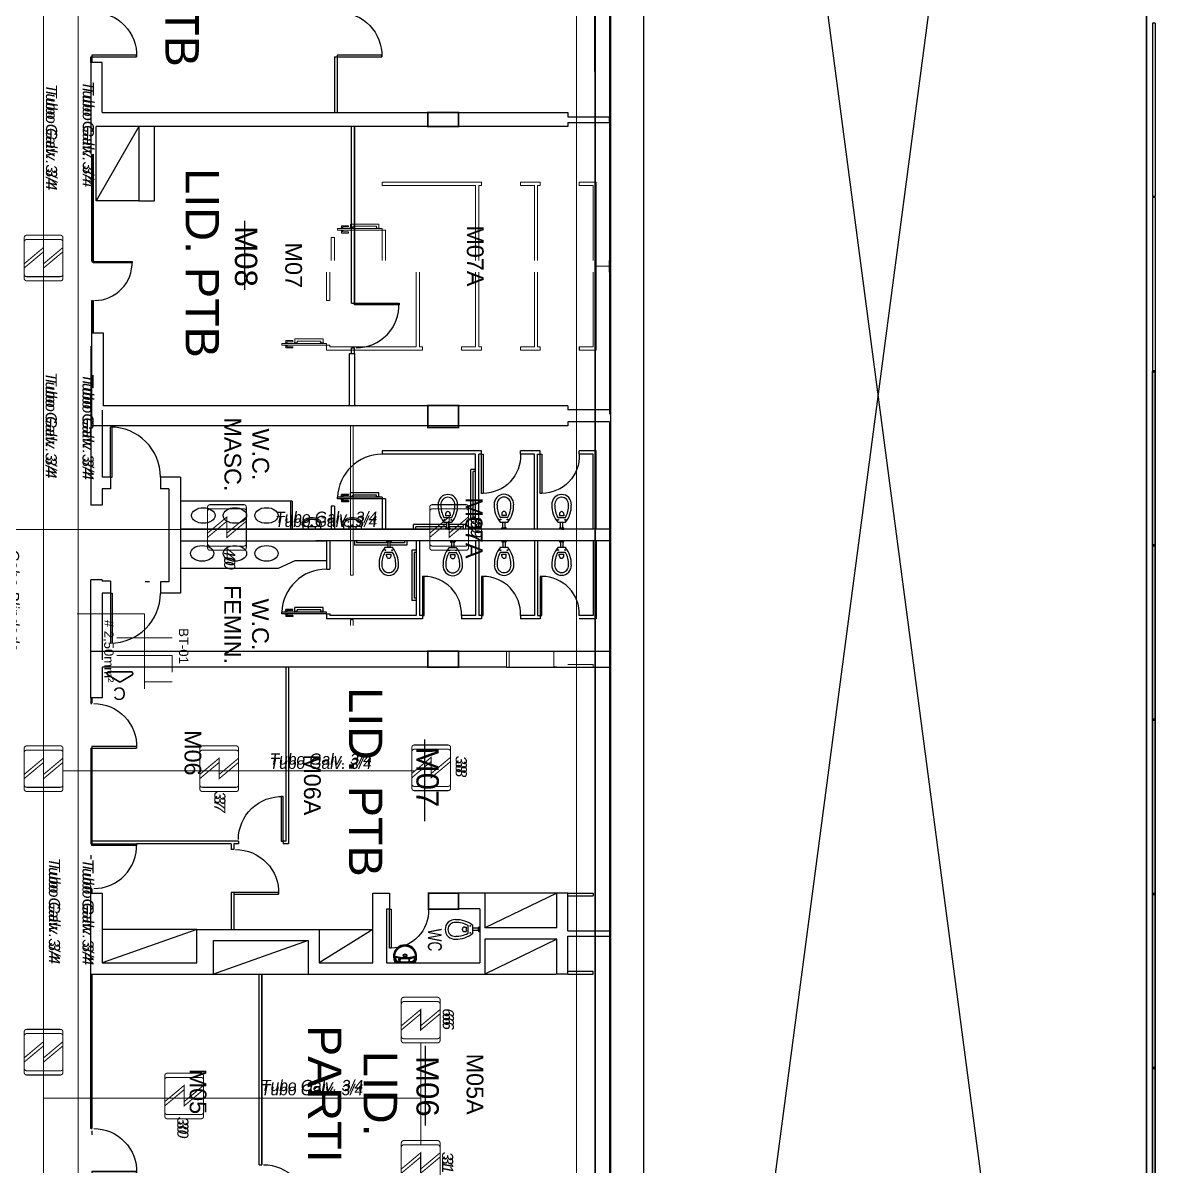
# Model space of a CAD drawing. Header units: metres. Extents: x -331 to 2982, y 362 to 2539.
# Drawn here: x 2847.11 to 2867.44, y 1343.76 to 1364.27 of the extents above; entities that cross this region are included whole.
import ezdxf
from ezdxf.enums import TextEntityAlignment as Align

# ---------------------------------------------------------------- set-up
doc = ezdxf.new("R2010")
doc.units = ezdxf.units.M
doc.layers.get('0').update_dxf_attribs({"color": 251})
for name, color, linetype in [('CX', 251, 'Continuous'), ('DET. FUMAÇA', 1, 'Continuous'), ('Div', 251, 'Continuous'), ('Mob', 251, 'Continuous'), ('Pis', 251, 'Continuous')]:
    doc.layers.add(name, color=color, linetype=linetype)
doc.styles.add('ARIAL', font='arial.ttf')
doc.styles.add('DESTAQUE', font='arial.ttf', dxfattribs={"height": 0.4})
doc.styles.get("Standard").update_dxf_attribs({"font": 'arial.ttf', "height": 0.3})

# ---------------------------------------------------------------- blocks, each defined once
blk = doc.blocks.new('Detector de fumaça')
at = {"layer": 'DET. FUMAÇA', "linetype": 'Continuous', "lineweight": 15, "const_width": 0.0187}
blk.add_lwpolyline([(774.599, 539.816), (775.249, 539.816, -0.414214), (775.296, 539.769), (775.296, 539.167, -0.414214), (775.249, 539.12), (774.599, 539.12, -0.414214), (774.553, 539.167), (774.553, 539.769, -0.414214)], format="xyb", close=True, dxfattribs=at)
blk.add_lwpolyline([(774.773, 539.816), (775.064, 539.468), (774.773, 539.468), (775.064, 539.12)], dxfattribs=at)
blk = doc.blocks.new('cb2')
at = {"layer": 'Div', "color": 2, "linetype": 'Continuous', "lineweight": 15}
blk.add_lwpolyline([(806.232, 1904.456), (806.232, 1903.382), (808.384, 1903.382)], dxfattribs=at)
at = {"layer": 'Div', "color": 2, "linetype": 'Continuous', "lineweight": 15, "insert": (806.585, 1904.017), "char_height": 0.2, "attachment_point": 1}
blk.add_mtext_dynamic_manual_height_columns('{\\fArial|b0|i1|c0|p34;Cabo Blindado \\P3 x # 1,50mm²}', width=13.3188, gutter_width=2.5, heights=[0], dxfattribs=at)
blk = doc.blocks.new('rett')
at = {"color": 2, "linetype": 'Continuous', "lineweight": 15}
blk.add_line((813.966, 2203), (814.262, 2203), dxfattribs=at)
at = {"layer": 'Div', "color": 2, "linetype": 'Continuous', "lineweight": 15}
for p, q in [((813.645, 2202.003), (813.645, 2203)), ((813.966, 2202.003), (813.966, 2203)), ((814.435, 2202.502), (814.435, 2203))]:
    blk.add_line(p, q, dxfattribs=at)
blk.add_lwpolyline([(813.214, 2201.295), (813.214, 2202.502), (814.56, 2202.502)], dxfattribs=at)
at = {"layer": 'Div', "color": 2, "linetype": 'Continuous', "lineweight": 15, "char_height": 0.1683, "attachment_point": 1}
for s, insert in [('\\pxqc;\\PBT-01{\\fArial|b0|i1|c0|p34;  }', (808.19, 2203.569)), ('\\pxqc;\\P\\pi-0.92701,l1.92701,t1.92701;#^I2,50mm²', (808.198, 2202.227))]:
    blk.add_mtext_dynamic_manual_height_columns(s, width=11.20762, gutter_width=2.104, heights=[0], dxfattribs=dict(at, insert=insert))
blk = doc.blocks.new('MICTORIO')
at = {"layer": 'Mob'}
for p, q in [((251.968, 50.61), (251.968, 50.569)), ((251.968, 50.569), (252.282, 50.569)), ((252.063, 50.61), (252.187, 50.61)), ((252.063, 50.61), (252.063, 50.569)), ((252.187, 50.61), (252.187, 50.569)), ((252.282, 50.61), (252.282, 50.569))]:
    blk.add_line(p, q, dxfattribs=at)
blk.add_circle((252.125, 50.628), 0.0135, dxfattribs=at)
for centre, start, end in [((252.06, 50.743), 238.9514, 271.4823), ((252.19, 50.743), 268.5177, 301.0486)]:
    blk.add_arc(centre, 0.133, start, end, dxfattribs=at)
blk.add_ellipse((252.125, 50.659), major_axis=(-0.176, 0), ratio=0.617486, start_param=2.673339, end_param=6.751439, dxfattribs=at)
blk.add_rational_spline([(252.259, 50.629), (252.299, 50.679), (252.222, 50.717), (252.125, 50.766), (252.028, 50.717), (251.951, 50.679), (251.991, 50.629)], [1, 0.849339352205, 1, 0.762772005307, 1, 0.849339352207, 1], degree=2, knots=[2.673339, 2.673339, 2.673339, 3.868953, 3.868953, 5.555825, 5.555825, 6.751439, 6.751439, 6.751439], dxfattribs=at)
blk = doc.blocks.new('VASO')
at = {"layer": 'Mob'}
for p, q in [((302.411, 172.354), (302.411, 172.494)), ((302.499, 172.354), (302.499, 172.494)), ((302.351, 172.465), (302.38, 172.465)), ((302.351, 172.383), (302.38, 172.383)), ((302.38, 172.465), (302.38, 172.383)), ((302.599, 172.444), (302.499, 172.444)), ((302.599, 172.404), (302.499, 172.404)), ((302.599, 172.444), (302.599, 172.455)), ((302.599, 172.404), (302.599, 172.444)), ((302.599, 172.404), (302.599, 172.393)), ((302.619, 172.464), (302.609, 172.464)), ((302.619, 172.383), (302.609, 172.383)), ((302.619, 172.424), (302.619, 172.464)), ((302.619, 172.424), (302.619, 172.383))]:
    blk.add_line(p, q, dxfattribs=at)
for centre in [(302.453, 172.486), (302.453, 172.362)]:
    blk.add_circle(centre, 0.00707, dxfattribs=at)
for centre, radius, start, end in [((302.178, 172.42), 0.179, 86.6811, 178.7962), ((302.178, 172.42), 0.129, 86.6811, 178.7962), ((302.205, 172.134), 0.464, 50.6979, 92.0637), ((302.205, 172.134), 0.414, 60.1325, 92.0637), ((302.178, 172.427), 0.179, 181.2038, 273.3189), ((302.178, 172.427), 0.129, 181.2038, 273.3189), ((302.205, 172.713), 0.464, 267.9363, 309.3021), ((302.205, 172.713), 0.414, 267.9363, 299.8675), ((302.349, 172.422), 0.043, 86.6811, 178.7962), ((302.349, 172.426), 0.043, 181.2038, 273.3189), ((302.609, 172.455), 0.00935, 90, 180), ((302.609, 172.393), 0.00935, 180, 270)]:
    blk.add_arc(centre, radius, start, end, dxfattribs=at)
blk = doc.blocks.new('porta .8')
at = {"layer": 'CX', "ltscale": 8}
blk.add_lwpolyline([(0.03, 0), (0, 0), (0, 0.8), (0.03, 0.8)], close=True, dxfattribs=at)
at = {"layer": 'CX', "color": 1, "ltscale": 8}
blk.add_arc((0.029, 0.03), 0.771, 0, 92.1894, dxfattribs=at)
blk = doc.blocks.new('porta .7')
at = {"layer": 'CX', "ltscale": 8}
blk.add_lwpolyline([(0, 0), (0.03, 0), (0.03, 0.7), (0, 0.7)], close=True, dxfattribs=at)
at = {"layer": 'CX', "color": 1, "ltscale": 8}
blk.add_arc((0.03, 0.029), 0.671, 357.4911, 90, dxfattribs=at)
blk = doc.blocks.new('porta .08')
at = {"ltscale": 0.8}
blk.add_blockref('porta .8', (-0.8, 0), dxfattribs=at)

msp = doc.modelspace()

# ---------------------------------------------------------------- linework, layer by layer
at = {"lineweight": 0}
msp.add_line((2867.273, 1325.995), (2867.273, 1389.24), dxfattribs=at)
at = {"color": 1, "linetype": 'Continuous', "lineweight": 15}
for p, q in [((2857.396, 1360.01), (2857.396, 1359.8)), ((2857.396, 1359.905), (2857.634, 1359.905))]:
    msp.add_line(p, q, dxfattribs=at)
at = {"lineweight": 0}
msp.add_lwpolyline([(2865.414, 1393.58), (2865.734, 1393.58), (2865.734, 1394.02), (2857.371, 1394.02), (2857.377, 1321.215), (2865.733, 1321.216), (2865.733, 1321.655), (2865.413, 1321.655)], dxfattribs=at)
at = {"layer": 'DET. FUMAÇA', "color": 3, "linetype": 'Continuous', "lineweight": 15}
msp.add_lwpolyline([(2848.099, 1317.82), (2848.099, 1415.312)], dxfattribs=at)
at = {"layer": 'Div', "color": 150, "linetype": 'Continuous', "lineweight": 0}
for p, q in [((2847.477, 1320.108), (2847.477, 1419.684)), ((2854.408, 1355.179), (2847.477, 1355.179)), ((2847.825, 1350.852), (2854.128, 1350.852)), ((2854.245, 1344.144), (2854.245, 1345.97)), ((2854.245, 1344.981), (2847.477, 1344.981))]:
    msp.add_line(p, q, dxfattribs=at)
at = {"layer": 'Div', "lineweight": 0, "ltscale": 0.8}
for p, q in [((2852.696, 1363.66), (2852.696, 1362.66)), ((2852.696, 1363.66), (2852.746, 1363.66)), ((2852.746, 1363.66), (2852.746, 1362.66)), ((2855.786, 1353), (2855.836, 1353)), ((2856.636, 1353), (2856.686, 1353)), ((2855.786, 1352.71), (2855.836, 1352.71)), ((2856.686, 1352.71), (2856.636, 1352.71))]:
    msp.add_line(p, q, dxfattribs=at)
at = {"layer": 'Div', "lineweight": 0}
for p, q in [((2854.336, 1361.41), (2853.556, 1361.41)), ((2853.556, 1361.41), (2853.556, 1361.35)), ((2855.226, 1361.35), (2853.556, 1361.35)), ((2855.336, 1361.41), (2854.266, 1361.41)), ((2855.226, 1360.01), (2855.226, 1361.35)), ((2855.286, 1360.01), (2855.286, 1361.35)), ((2855.336, 1361.35), (2855.286, 1361.35)), ((2855.336, 1361.35), (2855.336, 1361.41)), ((2856.391, 1361.41), (2856.036, 1361.41)), ((2856.036, 1361.35), (2856.036, 1361.41)), ((2856.286, 1361.35), (2856.036, 1361.35)), ((2856.292, 1361.41), (2856.096, 1361.41)), ((2856.286, 1360.01), (2856.286, 1361.35)), ((2856.341, 1361.35), (2856.391, 1361.35)), ((2856.341, 1360.01), (2856.341, 1361.35)), ((2856.391, 1361.35), (2856.391, 1361.41)), ((2857.396, 1361.41), (2857.091, 1361.41)), ((2857.091, 1361.35), (2857.091, 1361.41)), ((2857.341, 1361.35), (2857.091, 1361.35)), ((2857.341, 1360.01), (2857.341, 1361.35)), ((2857.396, 1360.01), (2857.396, 1361.41)), ((2853.493, 1360.66), (2852.986, 1360.66)), ((2852.986, 1360.592), (2852.986, 1360.66)), ((2853.493, 1360.59), (2853.493, 1360.66)), ((2853.556, 1360.58), (2852.753, 1360.58)), ((2852.753, 1360.55), (2852.753, 1360.58)), ((2853.616, 1360.55), (2852.753, 1360.55)), ((2852.822, 1360.585), (2852.807, 1360.585)), ((2852.807, 1360.58), (2852.807, 1360.585)), ((2852.807, 1360.545), (2852.807, 1360.55)), ((2852.822, 1360.545), (2852.807, 1360.545)), ((2852.822, 1360.58), (2852.822, 1360.63)), ((2852.952, 1360.63), (2852.822, 1360.63)), ((2852.822, 1360.545), (2852.822, 1360.55)), ((2852.822, 1360.549), (2852.822, 1360.5)), ((2852.952, 1360.5), (2852.822, 1360.5)), ((2852.952, 1360.61), (2852.842, 1360.61)), ((2852.842, 1360.581), (2852.842, 1360.61)), ((2852.857, 1360.585), (2852.842, 1360.585)), ((2852.842, 1360.585), (2852.842, 1360.58)), ((2852.842, 1360.55), (2852.842, 1360.52)), ((2852.857, 1360.545), (2852.842, 1360.545)), ((2852.952, 1360.52), (2852.842, 1360.52)), ((2852.857, 1360.58), (2852.857, 1360.585)), ((2852.857, 1360.545), (2852.857, 1360.55)), ((2852.952, 1360.61), (2852.952, 1360.63)), ((2852.952, 1360.52), (2852.952, 1360.5)), ((2852.976, 1360.58), (2852.976, 1360.592)), ((2853.036, 1360.592), (2852.976, 1360.592)), ((2853.453, 1360.62), (2853.026, 1360.62)), ((2853.026, 1360.592), (2853.026, 1360.62)), ((2853.036, 1360.58), (2853.036, 1360.592)), ((2853.503, 1360.59), (2853.443, 1360.59)), ((2853.443, 1360.58), (2853.443, 1360.59)), ((2853.453, 1360.59), (2853.453, 1360.62)), ((2853.503, 1360.58), (2853.503, 1360.59)), ((2853.556, 1360.58), (2853.556, 1360.01)), ((2853.616, 1360.55), (2853.616, 1360.01)), ((2852.696, 1360.42), (2852.636, 1360.42)), ((2852.636, 1360.42), (2852.636, 1360.01)), ((2852.696, 1360.42), (2852.696, 1360.01)), ((2852.556, 1359.8), (2852.556, 1359.289)), ((2852.616, 1359.8), (2852.616, 1359.289)), ((2854.166, 1359.8), (2854.166, 1358.46)), ((2854.226, 1359.8), (2854.226, 1358.46)), ((2855.226, 1359.8), (2855.226, 1358.46)), ((2855.286, 1359.8), (2855.286, 1358.46)), ((2856.286, 1359.8), (2856.286, 1358.46)), ((2856.341, 1359.8), (2856.341, 1358.46)), ((2857.341, 1359.8), (2857.341, 1358.46)), ((2857.396, 1359.8), (2857.396, 1358.4)), ((2852.556, 1359.289), (2852.616, 1359.289)), ((2852.493, 1358.599), (2851.986, 1358.599)), ((2851.986, 1358.531), (2851.986, 1358.599)), ((2852.493, 1358.529), (2852.493, 1358.599)), ((2852.556, 1358.519), (2851.753, 1358.519)), ((2851.753, 1358.489), (2851.753, 1358.519)), ((2852.556, 1358.489), (2851.753, 1358.489)), ((2851.822, 1358.524), (2851.807, 1358.524)), ((2851.807, 1358.519), (2851.807, 1358.524)), ((2851.807, 1358.484), (2851.807, 1358.489)), ((2851.822, 1358.484), (2851.807, 1358.484)), ((2851.822, 1358.519), (2851.822, 1358.569)), ((2851.952, 1358.569), (2851.822, 1358.569)), ((2851.822, 1358.484), (2851.822, 1358.489)), ((2851.822, 1358.488), (2851.822, 1358.439)), ((2851.952, 1358.439), (2851.822, 1358.439)), ((2851.952, 1358.549), (2851.842, 1358.549)), ((2851.842, 1358.52), (2851.842, 1358.549)), ((2851.857, 1358.524), (2851.842, 1358.524)), ((2851.842, 1358.524), (2851.842, 1358.519)), ((2851.842, 1358.489), (2851.842, 1358.459)), ((2851.857, 1358.484), (2851.842, 1358.484)), ((2851.952, 1358.459), (2851.842, 1358.459)), ((2851.857, 1358.519), (2851.857, 1358.524)), ((2851.857, 1358.484), (2851.857, 1358.489)), ((2851.952, 1358.549), (2851.952, 1358.569)), ((2851.952, 1358.459), (2851.952, 1358.439)), ((2851.976, 1358.519), (2851.976, 1358.531)), ((2852.036, 1358.531), (2851.976, 1358.531)), ((2852.453, 1358.559), (2852.026, 1358.559)), ((2852.026, 1358.531), (2852.026, 1358.559)), ((2852.036, 1358.519), (2852.036, 1358.531)), ((2852.503, 1358.529), (2852.443, 1358.529)), ((2852.443, 1358.519), (2852.443, 1358.529)), ((2852.453, 1358.529), (2852.453, 1358.559)), ((2852.503, 1358.519), (2852.503, 1358.529)), ((2852.556, 1358.489), (2852.556, 1358.519)), ((2852.556, 1358.489), (2852.556, 1358.4)), ((2852.556, 1358.489), (2852.616, 1358.489)), ((2854.276, 1358.4), (2852.556, 1358.4)), ((2852.616, 1358.489), (2852.616, 1358.46)), ((2854.166, 1358.46), (2852.616, 1358.46)), ((2854.276, 1358.46), (2854.226, 1358.46)), ((2854.276, 1358.46), (2854.276, 1358.4)), ((2854.976, 1358.46), (2854.976, 1358.4)), ((2855.226, 1358.46), (2854.976, 1358.46)), ((2855.336, 1358.4), (2854.976, 1358.4)), ((2855.336, 1358.4), (2854.976, 1358.4)), ((2855.336, 1358.46), (2855.286, 1358.46)), ((2855.336, 1358.46), (2855.336, 1358.4)), ((2856.286, 1358.46), (2856.036, 1358.46)), ((2856.036, 1358.46), (2856.036, 1358.4)), ((2856.391, 1358.4), (2856.036, 1358.4)), ((2856.292, 1358.4), (2856.096, 1358.4)), ((2856.341, 1358.46), (2856.391, 1358.46)), ((2856.391, 1358.46), (2856.391, 1358.4)), ((2857.091, 1358.46), (2857.091, 1358.4)), ((2857.341, 1358.46), (2857.091, 1358.46)), ((2857.396, 1358.4), (2857.091, 1358.4)), ((2852.986, 1354.36), (2852.986, 1357.04)), ((2852.986, 1354.36), (2853.036, 1354.36)), ((2852.986, 1353.46), (2852.986, 1353.56)), ((2852.986, 1353.56), (2853.006, 1353.56)), ((2852.986, 1353.46), (2852.986, 1353.56)), ((2852.986, 1353.56), (2853.036, 1353.56)), ((2853.036, 1353.46), (2853.036, 1353.56)), ((2855.786, 1353), (2855.786, 1352.71)), ((2855.836, 1353), (2855.836, 1352.71)), ((2856.636, 1352.71), (2856.636, 1353)), ((2851.824, 1352.71), (2851.824, 1349.59)), ((2851.874, 1352.71), (2851.874, 1349.54)), ((2856.886, 1352.76), (2857.341, 1352.76)), ((2856.886, 1352.71), (2857.341, 1352.71)), ((2857.341, 1352.76), (2857.341, 1352.71)), ((2850.974, 1349.59), (2848.346, 1349.59)), ((2850.974, 1349.59), (2850.974, 1349.54)), ((2851.824, 1349.59), (2851.774, 1349.59)), ((2851.774, 1349.59), (2851.774, 1349.54)), ((2850.844, 1349.54), (2849.146, 1349.54)), ((2850.844, 1349.54), (2850.844, 1349.44)), ((2850.894, 1349.44), (2850.844, 1349.44)), ((2850.974, 1349.54), (2850.894, 1349.54)), ((2850.894, 1349.54), (2850.894, 1349.44)), ((2851.874, 1349.54), (2851.774, 1349.54)), ((2850.844, 1348.67), (2850.844, 1348.005)), ((2850.894, 1348.67), (2850.844, 1348.67)), ((2850.894, 1348.67), (2850.894, 1348.005)), ((2856.886, 1348.66), (2857.341, 1348.66)), ((2856.886, 1348.61), (2857.341, 1348.61)), ((2857.341, 1348.66), (2857.341, 1348.61)), ((2851.346, 1343.785), (2851.346, 1347.205)), ((2856.886, 1347.255), (2857.341, 1347.255)), ((2856.886, 1347.205), (2857.341, 1347.205)), ((2857.341, 1347.205), (2857.341, 1347.255)), ((2851.346, 1343.785), (2851.396, 1343.785))]:
    msp.add_line(p, q, dxfattribs=at)
at = {"layer": 'Div', "color": 230, "linetype": 'Continuous', "lineweight": 0}
msp.add_lwpolyline([(2857.044, 1391.565), (2857.044, 1315.763, -0.414214), (2856.044, 1314.763), (2838.915, 1314.763, -0.414214), (2838.115, 1315.563), (2838.115, 1388.954, 0.414214)], format="xyb", dxfattribs=at)
at = {"layer": 'Div', "lineweight": 0}
for points in [[(2853.036, 1357.04), (2853.036, 1354.36)], [(2851.396, 1347.205), (2851.396, 1343.785)]]:
    msp.add_lwpolyline(points, dxfattribs=at)
at = {"layer": 'Pis'}
for p, q in [((2857.654, 1394.291), (2857.654, 1322.115)), ((2866.621, 1326.015), (2857.654, 1394.02)), ((2858.251, 1322.115), (2858.251, 1394.041)), ((2867.273, 1393.98), (2867.273, 1321.215)), ((2866.62, 1389.18), (2857.654, 1321.215)), ((2867.273, 1325.995), (2867.273, 1389.24)), ((2857.634, 1368.11), (2857.634, 1362.585)), ((2867.429, 1364.262), (2867.379, 1364.262)), ((2867.379, 1364.262), (2867.379, 1361.153)), ((2867.429, 1364.262), (2867.429, 1361.153)), ((2848.326, 1363.56), (2848.326, 1363.66)), ((2848.326, 1363.66), (2848.346, 1363.66)), ((2848.526, 1363.56), (2848.326, 1363.56)), ((2848.326, 1363.56), (2848.326, 1361.917)), ((2848.346, 1363.66), (2848.346, 1363.56)), ((2848.526, 1362.66), (2848.526, 1363.56)), ((2852.696, 1363.66), (2852.696, 1362.66)), ((2852.696, 1363.66), (2852.746, 1363.66)), ((2852.746, 1363.66), (2852.746, 1362.66)), ((2848.526, 1362.66), (2854.376, 1362.66)), ((2848.526, 1362.66), (2854.376, 1362.66)), ((2854.926, 1362.66), (2856.876, 1362.66)), ((2854.926, 1362.66), (2856.886, 1362.66)), ((2856.886, 1362.66), (2856.886, 1362.585)), ((2856.886, 1362.66), (2856.886, 1362.585)), ((2856.886, 1362.585), (2857.634, 1362.585)), ((2856.886, 1362.485), (2856.886, 1362.41)), ((2856.886, 1362.485), (2856.886, 1362.41)), ((2856.886, 1362.485), (2857.634, 1362.485)), ((2857.634, 1362.585), (2857.634, 1357.25)), ((2857.634, 1362.485), (2857.634, 1362.585)), ((2854.536, 1362.41), (2848.421, 1362.41)), ((2848.421, 1361.08), (2848.421, 1362.41)), ((2849.186, 1362.41), (2848.421, 1361.08)), ((2854.376, 1362.41), (2848.526, 1362.41)), ((2849.186, 1362.41), (2849.186, 1361.08)), ((2849.466, 1361.08), (2849.466, 1362.41)), ((2853.006, 1359.24), (2853.006, 1362.41)), ((2856.886, 1362.41), (2854.841, 1362.41)), ((2856.876, 1362.41), (2854.926, 1362.41)), ((2848.421, 1361.08), (2848.421, 1361.08)), ((2849.186, 1361.08), (2848.421, 1361.08)), ((2849.186, 1361.08), (2849.466, 1361.08)), ((2867.429, 1361.153), (2867.379, 1361.153)), ((2867.429, 1361.137), (2867.379, 1361.137)), ((2867.379, 1361.137), (2867.379, 1358.028)), ((2867.429, 1361.137), (2867.429, 1358.028)), ((2851.089, 1359.478), (2851.089, 1360.718)), ((2848.346, 1359.99), (2848.366, 1359.99)), ((2857.634, 1359.8), (2857.634, 1360.01)), ((2848.346, 1359.29), (2848.366, 1359.29)), ((2853.006, 1359.24), (2853.056, 1359.24)), ((2848.346, 1358.71), (2848.546, 1358.71)), ((2848.346, 1357.04), (2848.346, 1358.71)), ((2848.546, 1358.71), (2848.546, 1357.4)), ((2848.326, 1358.47), (2848.326, 1355.62)), ((2853.006, 1358.34), (2853.006, 1358.44)), ((2853.006, 1358.44), (2853.026, 1358.44)), ((2853.006, 1358.34), (2853.006, 1358.44)), ((2853.006, 1358.44), (2853.056, 1358.44)), ((2853.056, 1358.34), (2853.056, 1358.44)), ((2857.091, 1358.46), (2857.091, 1358.4)), ((2852.966, 1357.4), (2852.966, 1358.34)), ((2852.966, 1358.34), (2853.066, 1358.34)), ((2853.066, 1357.4), (2853.066, 1358.34)), ((2867.429, 1358.028), (2867.379, 1358.028)), ((2856.886, 1357.4), (2848.546, 1357.4)), ((2856.886, 1357.4), (2856.886, 1357.33)), ((2848.526, 1357.32), (2848.526, 1356.12)), ((2857.634, 1357.33), (2856.886, 1357.33)), ((2848.401, 1357.04), (2848.326, 1357.04)), ((2849.446, 1357.04), (2848.401, 1357.04)), ((2849.446, 1357.04), (2848.401, 1357.04)), ((2848.676, 1356.12), (2848.676, 1357.02)), ((2848.706, 1356.12), (2848.706, 1357.02)), ((2856.886, 1357.04), (2849.446, 1357.04)), ((2856.886, 1357.11), (2856.886, 1357.04)), ((2857.634, 1357.11), (2856.886, 1357.11)), ((2857.634, 1357.11), (2857.634, 1352.96)), ((2854.336, 1356.59), (2853.556, 1356.59)), ((2853.556, 1356.59), (2853.556, 1356.53)), ((2855.336, 1356.59), (2854.266, 1356.59)), ((2855.336, 1356.53), (2855.336, 1356.59)), ((2856.391, 1356.59), (2856.036, 1356.59)), ((2856.036, 1356.53), (2856.036, 1356.59)), ((2856.292, 1356.59), (2856.096, 1356.59)), ((2856.391, 1356.53), (2856.391, 1356.59)), ((2857.396, 1356.59), (2857.091, 1356.59)), ((2857.091, 1356.53), (2857.091, 1356.59)), ((2857.396, 1355.19), (2857.396, 1356.59)), ((2855.226, 1356.53), (2853.556, 1356.53)), ((2855.226, 1355.19), (2855.226, 1356.53)), ((2855.286, 1355.19), (2855.286, 1356.53)), ((2855.336, 1356.53), (2855.286, 1356.53)), ((2856.286, 1356.53), (2856.036, 1356.53)), ((2856.286, 1355.19), (2856.286, 1356.53)), ((2856.341, 1356.53), (2856.391, 1356.53)), ((2856.341, 1355.19), (2856.341, 1356.53)), ((2857.341, 1356.53), (2857.091, 1356.53)), ((2857.341, 1355.19), (2857.341, 1356.53)), ((2855.146, 1355.36), (2855.146, 1356.26)), ((2855.226, 1356.26), (2855.146, 1356.26)), ((2855.186, 1355.4), (2855.186, 1356.22)), ((2855.226, 1356.22), (2855.186, 1356.22)), ((2848.676, 1356.12), (2848.526, 1356.12)), ((2848.676, 1356.12), (2848.676, 1355.91)), ((2848.676, 1356.12), (2848.706, 1356.12)), ((2849.576, 1356.12), (2849.576, 1355.91)), ((2849.936, 1356.12), (2849.576, 1356.12)), ((2849.936, 1356.12), (2849.936, 1354.92)), ((2848.676, 1355.91), (2848.526, 1355.91)), ((2848.526, 1355.91), (2848.526, 1355.62)), ((2849.726, 1355.91), (2849.576, 1355.91)), ((2849.726, 1355.91), (2849.726, 1354.92)), ((2853.556, 1355.76), (2852.753, 1355.76)), ((2852.753, 1355.73), (2852.753, 1355.76)), ((2853.616, 1355.73), (2852.753, 1355.73)), ((2852.822, 1355.765), (2852.807, 1355.765)), ((2852.807, 1355.76), (2852.807, 1355.765)), ((2852.807, 1355.725), (2852.807, 1355.73)), ((2852.822, 1355.725), (2852.807, 1355.725)), ((2852.822, 1355.76), (2852.822, 1355.81)), ((2852.952, 1355.81), (2852.822, 1355.81)), ((2852.822, 1355.725), (2852.822, 1355.73)), ((2852.822, 1355.729), (2852.822, 1355.68)), ((2852.952, 1355.79), (2852.842, 1355.79)), ((2852.842, 1355.761), (2852.842, 1355.79)), ((2852.857, 1355.765), (2852.842, 1355.765)), ((2852.842, 1355.765), (2852.842, 1355.76)), ((2852.842, 1355.73), (2852.842, 1355.7)), ((2852.857, 1355.725), (2852.842, 1355.725)), ((2852.857, 1355.76), (2852.857, 1355.765)), ((2852.857, 1355.725), (2852.857, 1355.73)), ((2852.952, 1355.79), (2852.952, 1355.81)), ((2852.976, 1355.76), (2852.976, 1355.772)), ((2853.036, 1355.772), (2852.976, 1355.772)), ((2853.493, 1355.84), (2852.986, 1355.84)), ((2852.986, 1355.772), (2852.986, 1355.84)), ((2853.453, 1355.8), (2853.026, 1355.8)), ((2853.026, 1355.772), (2853.026, 1355.8)), ((2853.036, 1355.76), (2853.036, 1355.772)), ((2853.503, 1355.77), (2853.443, 1355.77)), ((2853.443, 1355.76), (2853.443, 1355.77)), ((2853.453, 1355.77), (2853.453, 1355.8)), ((2853.493, 1355.77), (2853.493, 1355.84)), ((2853.503, 1355.76), (2853.503, 1355.77)), ((2853.556, 1355.76), (2853.556, 1355.19)), ((2853.616, 1355.73), (2853.616, 1355.19)), ((2848.526, 1355.62), (2848.326, 1355.62)), ((2851.936, 1355.69), (2849.936, 1355.69)), ((2851.906, 1355.69), (2851.906, 1355.19)), ((2851.936, 1355.69), (2851.936, 1355.19)), ((2852.696, 1355.6), (2852.636, 1355.6)), ((2852.636, 1355.6), (2852.636, 1355.19)), ((2852.696, 1355.6), (2852.696, 1355.19)), ((2852.952, 1355.68), (2852.822, 1355.68)), ((2852.952, 1355.7), (2852.842, 1355.7)), ((2852.952, 1355.7), (2852.952, 1355.68)), ((2854.663, 1355.398), (2854.803, 1355.398)), ((2854.663, 1355.31), (2854.803, 1355.31)), ((2854.692, 1355.458), (2854.692, 1355.429)), ((2854.774, 1355.429), (2854.692, 1355.429)), ((2854.713, 1355.21), (2854.713, 1355.31)), ((2854.753, 1355.21), (2854.753, 1355.31)), ((2854.774, 1355.458), (2854.774, 1355.429)), ((2855.226, 1355.36), (2855.146, 1355.36)), ((2855.226, 1355.4), (2855.186, 1355.4)), ((2849.726, 1355.242), (2849.726, 1354.242)), ((2849.936, 1355.242), (2849.936, 1354.042)), ((2857.634, 1355.19), (2849.936, 1355.19)), ((2854.116, 1355.19), (2854.116, 1355.27)), ((2854.713, 1355.27), (2854.116, 1355.27)), ((2854.156, 1355.19), (2854.156, 1355.23)), ((2854.713, 1355.23), (2854.156, 1355.23)), ((2854.693, 1355.19), (2854.693, 1355.201)), ((2854.733, 1355.19), (2854.693, 1355.19)), ((2854.713, 1355.21), (2854.702, 1355.21)), ((2854.713, 1355.21), (2854.753, 1355.21)), ((2854.733, 1355.19), (2854.773, 1355.19)), ((2855.056, 1355.27), (2854.753, 1355.27)), ((2855.016, 1355.23), (2854.753, 1355.23)), ((2854.753, 1355.21), (2854.764, 1355.21)), ((2854.773, 1355.19), (2854.773, 1355.201)), ((2855.016, 1355.19), (2855.016, 1355.23)), ((2855.056, 1355.19), (2855.056, 1355.27)), ((2856.774, 1355.19), (2856.734, 1355.19)), ((2856.734, 1355.19), (2856.734, 1355.19)), ((2856.815, 1355.19), (2856.774, 1355.19)), ((2856.815, 1355.19), (2856.815, 1355.19)), ((2857.634, 1355.19), (2857.634, 1354.98)), ((2849.936, 1354.98), (2852.556, 1354.98)), ((2852.556, 1354.98), (2852.366, 1354.98)), ((2852.556, 1354.98), (2852.556, 1354.469)), ((2857.634, 1354.98), (2852.556, 1354.98)), ((2852.616, 1354.98), (2852.616, 1354.469)), ((2853.056, 1354.98), (2853.056, 1354.9)), ((2853.653, 1354.9), (2853.056, 1354.9)), ((2853.096, 1354.98), (2853.096, 1354.94)), ((2853.653, 1354.94), (2853.096, 1354.94)), ((2853.633, 1354.977), (2853.633, 1354.967)), ((2853.673, 1354.977), (2853.633, 1354.977)), ((2853.653, 1354.957), (2853.642, 1354.957)), ((2853.693, 1354.957), (2853.653, 1354.957)), ((2853.653, 1354.957), (2853.653, 1354.857)), ((2853.673, 1354.977), (2853.713, 1354.977)), ((2853.693, 1354.957), (2853.693, 1354.857)), ((2853.693, 1354.957), (2853.704, 1354.957)), ((2853.956, 1354.94), (2853.693, 1354.94)), ((2853.996, 1354.9), (2853.693, 1354.9)), ((2853.713, 1354.977), (2853.713, 1354.967)), ((2853.956, 1354.98), (2853.956, 1354.94)), ((2853.996, 1354.98), (2853.996, 1354.9)), ((2854.166, 1354.98), (2854.166, 1353.64)), ((2854.226, 1354.98), (2854.226, 1353.64)), ((2855.226, 1354.98), (2855.226, 1353.64)), ((2855.286, 1354.98), (2855.286, 1353.64)), ((2856.286, 1354.98), (2856.286, 1353.64)), ((2856.341, 1354.98), (2856.341, 1353.64)), ((2857.341, 1354.98), (2857.341, 1353.64)), ((2857.396, 1354.98), (2857.396, 1353.58)), ((2853.743, 1354.857), (2853.603, 1354.857)), ((2853.743, 1354.77), (2853.603, 1354.77)), ((2853.632, 1354.739), (2853.714, 1354.739)), ((2853.632, 1354.709), (2853.632, 1354.739)), ((2853.714, 1354.709), (2853.714, 1354.739)), ((2854.086, 1354.81), (2854.086, 1353.91)), ((2854.166, 1354.81), (2854.086, 1354.81)), ((2854.126, 1354.77), (2854.126, 1353.95)), ((2854.166, 1354.77), (2854.126, 1354.77)), ((2851.986, 1354.62), (2851.686, 1354.48)), ((2852.556, 1354.62), (2851.986, 1354.62)), ((2848.326, 1352.482), (2848.326, 1354.28)), ((2848.526, 1354.28), (2848.326, 1354.28)), ((2848.526, 1354.28), (2848.526, 1354.252)), ((2851.686, 1354.48), (2849.936, 1354.48)), ((2852.556, 1354.469), (2852.616, 1354.469)), ((2848.676, 1354.252), (2848.526, 1354.252)), ((2848.676, 1354.252), (2848.676, 1354.042)), ((2849.376, 1354.242), (2849.301, 1354.242)), ((2849.726, 1354.242), (2849.576, 1354.242)), ((2849.576, 1354.242), (2849.576, 1354.042)), ((2848.676, 1354.042), (2848.526, 1354.042)), ((2848.526, 1354.042), (2848.526, 1352.842)), ((2848.676, 1354.042), (2848.676, 1353.142)), ((2848.676, 1354.042), (2848.706, 1354.042)), ((2848.706, 1354.042), (2848.706, 1353.142)), ((2849.936, 1354.042), (2849.576, 1354.042)), ((2854.166, 1353.91), (2854.086, 1353.91)), ((2854.166, 1353.95), (2854.126, 1353.95)), ((2852.556, 1353.699), (2851.753, 1353.699)), ((2851.753, 1353.669), (2851.753, 1353.699)), ((2852.556, 1353.669), (2851.753, 1353.669)), ((2851.822, 1353.704), (2851.807, 1353.704)), ((2851.807, 1353.699), (2851.807, 1353.704)), ((2851.807, 1353.664), (2851.807, 1353.669)), ((2851.822, 1353.664), (2851.807, 1353.664)), ((2851.822, 1353.699), (2851.822, 1353.749)), ((2851.952, 1353.749), (2851.822, 1353.749)), ((2851.822, 1353.664), (2851.822, 1353.669)), ((2851.822, 1353.668), (2851.822, 1353.619)), ((2851.952, 1353.729), (2851.842, 1353.729)), ((2851.842, 1353.7), (2851.842, 1353.729)), ((2851.857, 1353.704), (2851.842, 1353.704)), ((2851.842, 1353.704), (2851.842, 1353.699)), ((2851.842, 1353.669), (2851.842, 1353.639)), ((2851.857, 1353.664), (2851.842, 1353.664)), ((2851.857, 1353.699), (2851.857, 1353.704)), ((2851.857, 1353.664), (2851.857, 1353.669)), ((2851.952, 1353.729), (2851.952, 1353.749)), ((2851.976, 1353.699), (2851.976, 1353.711)), ((2852.036, 1353.711), (2851.976, 1353.711)), ((2852.493, 1353.779), (2851.986, 1353.779)), ((2851.986, 1353.711), (2851.986, 1353.779)), ((2852.453, 1353.739), (2852.026, 1353.739)), ((2852.026, 1353.711), (2852.026, 1353.739)), ((2852.036, 1353.699), (2852.036, 1353.711)), ((2852.503, 1353.709), (2852.443, 1353.709)), ((2852.443, 1353.699), (2852.443, 1353.709)), ((2852.453, 1353.709), (2852.453, 1353.739)), ((2852.493, 1353.709), (2852.493, 1353.779)), ((2852.503, 1353.699), (2852.503, 1353.709)), ((2852.556, 1353.669), (2852.556, 1353.699)), ((2852.556, 1353.669), (2852.556, 1353.58)), ((2852.556, 1353.669), (2852.616, 1353.669)), ((2852.616, 1353.669), (2852.616, 1353.64)), ((2851.952, 1353.619), (2851.822, 1353.619)), ((2851.952, 1353.639), (2851.842, 1353.639)), ((2851.952, 1353.639), (2851.952, 1353.619)), ((2854.276, 1353.58), (2852.556, 1353.58)), ((2854.166, 1353.64), (2852.616, 1353.64)), ((2854.276, 1353.64), (2854.226, 1353.64)), ((2854.276, 1353.64), (2854.276, 1353.58)), ((2854.976, 1353.64), (2854.976, 1353.58)), ((2855.226, 1353.64), (2854.976, 1353.64)), ((2855.336, 1353.58), (2854.976, 1353.58)), ((2855.336, 1353.58), (2854.976, 1353.58)), ((2855.336, 1353.64), (2855.286, 1353.64)), ((2855.336, 1353.64), (2855.336, 1353.58)), ((2856.286, 1353.64), (2856.036, 1353.64)), ((2856.036, 1353.64), (2856.036, 1353.58)), ((2856.391, 1353.58), (2856.036, 1353.58)), ((2856.292, 1353.58), (2856.096, 1353.58)), ((2856.341, 1353.64), (2856.391, 1353.64)), ((2856.391, 1353.64), (2856.391, 1353.58)), ((2857.341, 1353.64), (2857.091, 1353.64)), ((2857.396, 1353.58), (2857.091, 1353.58)), ((2848.326, 1352.16), (2848.326, 1353)), ((2848.326, 1353), (2853.046, 1353)), ((2853.046, 1353), (2854.376, 1353)), ((2854.551, 1353), (2854.751, 1353)), ((2854.926, 1353), (2857.654, 1353)), ((2855.786, 1353), (2855.836, 1353)), ((2857.634, 1352.96), (2857.634, 1347.883)), ((2854.376, 1352.71), (2848.526, 1352.71)), ((2848.526, 1352.71), (2848.526, 1352.16)), ((2851.824, 1352.71), (2851.824, 1349.59)), ((2851.874, 1352.71), (2851.874, 1349.54)), ((2855.786, 1352.71), (2854.926, 1352.71)), ((2855.786, 1352.71), (2855.836, 1352.71)), ((2855.836, 1352.71), (2856.886, 1352.71)), ((2856.686, 1352.71), (2856.636, 1352.71)), ((2856.886, 1352.71), (2857.654, 1352.71)), ((2848.526, 1352.16), (2848.326, 1352.16)), ((2848.326, 1352.16), (2848.326, 1352.06)), ((2848.326, 1352.06), (2848.346, 1352.06)), ((2854.316, 1351.411), (2854.316, 1349.951)), ((2848.326, 1351.26), (2848.326, 1349.54)), ((2848.326, 1351.26), (2848.346, 1351.26)), ((2850.974, 1349.59), (2848.346, 1349.59)), ((2850.974, 1349.59), (2850.974, 1349.54)), ((2851.824, 1349.59), (2851.774, 1349.59)), ((2851.774, 1349.59), (2851.774, 1349.54)), ((2848.346, 1349.54), (2848.326, 1349.54)), ((2850.844, 1349.54), (2849.146, 1349.54)), ((2850.844, 1349.54), (2850.844, 1349.44)), ((2850.894, 1349.44), (2850.844, 1349.44)), ((2850.974, 1349.54), (2850.894, 1349.54)), ((2850.894, 1349.54), (2850.894, 1349.44)), ((2851.874, 1349.54), (2851.774, 1349.54)), ((2848.326, 1349.34), (2848.326, 1349.265)), ((2848.346, 1348.74), (2848.326, 1348.74)), ((2848.326, 1348.74), (2848.326, 1348.655)), ((2848.326, 1347.205), (2848.326, 1348.655)), ((2848.326, 1348.655), (2848.526, 1348.655)), ((2848.526, 1348.655), (2848.526, 1347.405)), ((2850.844, 1348.67), (2850.844, 1348.005)), ((2850.894, 1348.67), (2850.844, 1348.67)), ((2850.894, 1348.67), (2850.894, 1348.005)), ((2853.384, 1347.405), (2853.384, 1348.655)), ((2853.384, 1348.655), (2853.684, 1348.655)), ((2853.684, 1348.655), (2853.684, 1348.37)), ((2855.399, 1348.66), (2854.926, 1348.66)), ((2855.399, 1348.66), (2855.399, 1348.033)), ((2856.686, 1348.66), (2855.399, 1348.66)), ((2856.686, 1348.66), (2855.399, 1348.033)), ((2856.686, 1348.033), (2856.686, 1348.66)), ((2856.886, 1348.66), (2856.686, 1348.66)), ((2856.886, 1347.983), (2856.886, 1348.66)), ((2856.886, 1348.66), (2857.341, 1348.66)), ((2856.886, 1348.61), (2857.341, 1348.61)), ((2857.341, 1348.66), (2857.341, 1348.61)), ((2853.634, 1348.37), (2853.634, 1347.405)), ((2853.684, 1348.37), (2853.634, 1348.37)), ((2855.304, 1348.375), (2854.926, 1348.375)), ((2855.304, 1348.375), (2855.304, 1347.405)), ((2850.226, 1348.005), (2848.526, 1348.005)), ((2850.226, 1348.005), (2848.526, 1347.405)), ((2850.226, 1348.005), (2852.426, 1348.005)), ((2850.226, 1347.405), (2850.226, 1348.005)), ((2852.426, 1348.005), (2853.384, 1348.005)), ((2852.426, 1348.005), (2852.426, 1347.405)), ((2853.384, 1348.005), (2852.426, 1347.405)), ((2856.686, 1348.033), (2855.399, 1348.033)), ((2856.886, 1347.983), (2857.634, 1347.983)), ((2857.634, 1347.983), (2857.634, 1347.883)), ((2850.526, 1347.805), (2852.226, 1347.805)), ((2850.526, 1347.205), (2850.526, 1347.805)), ((2852.226, 1347.805), (2850.526, 1347.205)), ((2852.226, 1347.805), (2852.226, 1347.205)), ((2856.686, 1347.833), (2855.399, 1347.833)), ((2855.399, 1347.833), (2855.399, 1347.205)), ((2856.686, 1347.833), (2855.399, 1347.205)), ((2856.686, 1347.205), (2856.686, 1347.833)), ((2856.886, 1347.205), (2856.886, 1347.883)), ((2856.886, 1347.883), (2857.634, 1347.883)), ((2857.634, 1347.883), (2857.634, 1322.115)), ((2848.526, 1347.405), (2850.226, 1347.405)), ((2852.426, 1347.405), (2853.384, 1347.405)), ((2853.634, 1347.405), (2855.304, 1347.405)), ((2848.326, 1347.205), (2850.526, 1347.205)), ((2848.326, 1344.435), (2848.326, 1347.205)), ((2850.526, 1347.205), (2852.226, 1347.205)), ((2851.346, 1343.785), (2851.346, 1347.205)), ((2852.226, 1347.205), (2855.399, 1347.205)), ((2855.399, 1347.205), (2856.676, 1347.205)), ((2856.886, 1347.205), (2856.686, 1347.205)), ((2856.886, 1347.255), (2857.341, 1347.255)), ((2856.886, 1347.205), (2857.341, 1347.205)), ((2857.341, 1347.205), (2857.341, 1347.255)), ((2854.333, 1344.489), (2854.333, 1345.918)), ((2848.326, 1344.435), (2848.346, 1344.435)), ((2848.345, 1344.395), (2848.345, 1344.32)), ((2851.346, 1343.785), (2851.396, 1343.785))]:
    msp.add_line(p, q, dxfattribs=at)
at = {"layer": 'Pis', "const_width": 0.03}
for points in [[(2865.414, 1393.58), (2865.734, 1393.58), (2865.734, 1394.02), (2857.371, 1394.02), (2857.377, 1321.215), (2865.733, 1321.216), (2865.733, 1321.655), (2865.413, 1321.655)], [(2853.056, 1362.41), (2853.056, 1359.24)], [(2848.346, 1361.92), (2848.346, 1359.99)], [(2848.366, 1361.92), (2848.366, 1359.99)], [(2848.346, 1358.71), (2848.346, 1359.29)], [(2848.366, 1358.71), (2848.366, 1359.29)], [(2848.346, 1352.06), (2848.346, 1352.16)], [(2848.346, 1349.54), (2848.346, 1351.26)], [(2848.346, 1348.655), (2848.346, 1348.74)], [(2848.346, 1347.205), (2848.346, 1344.435)], [(2851.396, 1347.205), (2851.396, 1343.785)]]:
    msp.add_lwpolyline(points, dxfattribs=at)
for points in [[(2854.376, 1362.66), (2854.926, 1362.66), (2854.926, 1362.41), (2854.376, 1362.41)], [(2854.376, 1362.66), (2854.926, 1362.66), (2854.926, 1362.41), (2854.376, 1362.41)], [(2867.429, 1354.904), (2867.429, 1358.012), (2867.379, 1358.012), (2867.379, 1354.904)], [(2854.376, 1357.404), (2854.926, 1357.404), (2854.926, 1357.014), (2854.376, 1357.014)], [(2867.429, 1351.78), (2867.429, 1354.888), (2867.379, 1354.888), (2867.379, 1351.78)], [(2854.376, 1353), (2854.926, 1353), (2854.926, 1352.71), (2854.376, 1352.71)], [(2867.429, 1348.652), (2867.429, 1351.76), (2867.379, 1351.76), (2867.379, 1348.652)], [(2854.384, 1348.66), (2854.926, 1348.66), (2854.926, 1348.37), (2854.384, 1348.37)], [(2854.384, 1348.66), (2854.926, 1348.66), (2854.926, 1348.37), (2854.384, 1348.37)], [(2867.429, 1345.528), (2867.429, 1348.636), (2867.379, 1348.636), (2867.379, 1345.528)], [(2867.429, 1342.403), (2867.429, 1345.512), (2867.379, 1345.512), (2867.379, 1342.403)]]:
    msp.add_lwpolyline(points, close=True, dxfattribs=at)
for points in [[(2848.849, 1352.442), (2849.062, 1352.57, 0.760667), (2849.046, 1352.628), (2848.651, 1352.628, 0.760667), (2848.635, 1352.57), (2848.849, 1352.442)], [(2853.791, 1347.512, -0.557482), (2853.798, 1347.517, 0.068592), (2853.902, 1347.487, 0.02486), (2853.965, 1347.483, 0.02486), (2854.028, 1347.487, 0.068592), (2854.132, 1347.517, -0.557482), (2854.14, 1347.512)], [(2853.791, 1347.512, 0.09339), (2853.803, 1347.459, 0.281673), (2853.848, 1347.426, 0.022774), (2853.938, 1347.42), (2853.965, 1347.42), (2853.992, 1347.42, 0.022774), (2854.082, 1347.426, 0.281673), (2854.127, 1347.459, 0.09339), (2854.14, 1347.512)], [(2853.798, 1347.518, 0.072415), (2853.965, 1347.494, 0.072415), (2854.133, 1347.518)], [(2854.13, 1347.516, -0.467154), (2854.127, 1347.509, -0.039312), (2854.06, 1347.486, 0.320715), (2854.041, 1347.465, 0.032811), (2854.037, 1347.428)]]:
    msp.add_lwpolyline(points, format="xyb", dxfattribs=at)
msp.add_lwpolyline([(2853.965, 1347.416, 0.019765), (2854.091, 1347.421, 0.055725), (2854.109, 1347.423, 0.26837), (2854.143, 1347.459, 0.08527), (2854.154, 1347.547, 0.373975), (2853.965, 1347.711, 0.373975), (2853.776, 1347.547, 0.08527), (2853.788, 1347.459, 0.26837), (2853.821, 1347.423, 0.055725), (2853.839, 1347.421, 0.019765)], format="xyb", close=True, dxfattribs=at)
at = {"layer": 'Pis'}
for centre, radius in [((2854.671, 1355.356), 0.00707), ((2854.795, 1355.356), 0.00707), ((2853.611, 1354.811), 0.00707), ((2853.735, 1354.811), 0.00707), ((2853.965, 1347.536), 0.0328), ((2853.965, 1347.536), 0.0203), ((2853.866, 1347.462), 0.0158)]:
    msp.add_circle(centre, radius, dxfattribs=at)
for centre, radius, start, end in [((2848.676, 1356.12), 0.9, 0, 90), ((2853.552, 1355.73), 0.8, 90, 177.8509), ((2854.737, 1355.631), 0.179, 91.2038, 183.3189), ((2854.737, 1355.631), 0.129, 91.2038, 183.3189), ((2854.729, 1355.631), 0.129, 356.6811, 88.7962), ((2854.729, 1355.631), 0.179, 356.6811, 88.7962), ((2855.022, 1355.604), 0.464, 177.9363, 219.3021), ((2855.022, 1355.604), 0.414, 177.9363, 209.8675), ((2854.444, 1355.604), 0.464, 320.6979, 2.0637), ((2854.444, 1355.604), 0.414, 330.1325, 2.0637), ((2854.735, 1355.461), 0.043, 91.2038, 183.3189), ((2854.731, 1355.461), 0.043, 356.6811, 88.7962), ((2854.702, 1355.201), 0.00935, 90, 180), ((2854.764, 1355.201), 0.00935, 0, 90), ((2853.642, 1354.967), 0.00935, 180, 270), ((2853.704, 1354.967), 0.00935, 270, 0), ((2853.962, 1354.563), 0.464, 140.6979, 182.0637), ((2853.962, 1354.563), 0.414, 150.1325, 182.0637), ((2853.675, 1354.707), 0.043, 176.6811, 268.7962), ((2853.671, 1354.707), 0.043, 271.2038, 3.3189), ((2853.383, 1354.563), 0.464, 357.9363, 39.3021), ((2853.383, 1354.563), 0.414, 357.9363, 29.8675), ((2853.677, 1354.536), 0.179, 176.6811, 268.7962), ((2853.677, 1354.536), 0.129, 176.6811, 268.7962), ((2853.669, 1354.536), 0.129, 271.2038, 3.3189), ((2853.669, 1354.536), 0.179, 271.2038, 3.3189), ((2852.552, 1353.669), 0.8, 90, 177.8509), ((2848.676, 1354.042), 0.9, 270, 0), ((2853.965, 1347.52), 0.209, 90, 172.0182), ((2853.965, 1347.52), 0.209, 7.9818, 90), ((2854.023, 1347.53), 0.266, 175.9061, 207.7353), ((2853.907, 1347.53), 0.266, 331.9123, 4.0939)]:
    msp.add_arc(centre, radius, start, end, dxfattribs=at)
for centre in [(2850.344, 1355.432), (2850.911, 1355.432), (2851.478, 1355.432), (2850.323, 1354.752), (2850.911, 1354.752), (2851.478, 1354.752)]:
    msp.add_ellipse(centre, major_axis=(-0.21, 0), ratio=0.666667, dxfattribs=at)

# ---------------------------------------------------------------- block references
at = {"layer": 'DET. FUMAÇA', "linetype": 'Continuous', "lineweight": 0, "rotation": 270}
for p in [(2308.009, 2135.013), (2308.009, 2134.937), (2311.3, 2130.18), (2311.3, 2130.104), (2315.288, 2130.18), (2315.288, 2130.104), (2308.009, 2125.852), (2308.009, 2125.776), (2311.161, 2125.852), (2311.161, 2125.776), (2314.966, 2125.868), (2314.966, 2125.792), (2314.777, 2121.342), (2314.777, 2121.266), (2308.009, 2120.767), (2308.009, 2120.691), (2310.532, 2119.981), (2310.532, 2119.905), (2314.777, 2118.772), (2314.777, 2118.696)]:
    msp.add_blockref('Detector de fumaça', p, dxfattribs=at)
at = {"layer": 'DET. FUMAÇA', "color": 3, "linetype": 'Continuous', "lineweight": 15, "rotation": 270}
msp.add_blockref('cb2', (943.021, 2161.411), dxfattribs=at)
at = {"layer": 'Div', "color": 150, "linetype": 'Continuous', "lineweight": 15, "rotation": 270}
msp.add_blockref('rett', (646.787, 2166.885), dxfattribs=at)
at = {"layer": 'Pis', "xscale": -1}
for name, p, rotation in [('porta .8', (2848.346, 1363.66), 270), ('porta .8', (2852.746, 1363.66), 270), ('porta .7', (2855.336, 1356.53), 180), ('porta .7', (2856.391, 1356.53), 180), ('porta .8', (2848.346, 1351.26), 270), ('porta .8', (2850.894, 1348.64), 270), ('porta .7', (2853.684, 1348.37), 180), ('porta .08', (2848.346, 1344.435), 270), ('porta .08', (2851.396, 1343.785), 270)]:
    msp.add_blockref(name, p, dxfattribs=dict(at, rotation=rotation))
at = {"layer": 'Pis', "xscale": 0.875, "yscale": 0.875, "zscale": 0.875, "rotation": 270}
msp.add_blockref('porta .8', (2848.366, 1359.99), dxfattribs=at)
at = {"layer": 'Pis'}
for name, p, rotation in [('porta .8', (2853.056, 1359.24), 270), ('VASO', (2683.316, 1657.812), 270), ('VASO', (2684.351, 1657.809), 270), ('VASO', (3027.244, 1052.353), 89.99999999999999), ('VASO', (3028.165, 1052.358), 89.99999999999999), ('VASO', (3029.198, 1052.36), 89.99999999999999), ('porta .8', (2848.346, 1349.54), 270)]:
    msp.add_blockref(name, p, dxfattribs=dict(at, rotation=rotation))
for name, p in [('MICTORIO', (2600.164, 1304.625)), ('MICTORIO', (2600.893, 1304.625)), ('porta .7', (2854.276, 1353.64)), ('porta .7', (2855.336, 1353.64)), ('porta .7', (2856.391, 1353.64)), ('VASO', (2552.684, 1175.584))]:
    msp.add_blockref(name, p, dxfattribs=at)
at = {"layer": 'Pis', "xscale": -1}
msp.add_blockref('porta .8', (2851.774, 1349.59), dxfattribs=at)

# ---------------------------------------------------------------- texts
at = {"layer": 'Div', "color": 2, "linetype": 'Continuous', "lineweight": 0, "char_height": 0.2, "attachment_point": 1, "rotation": 270}
for insert in [(2847.72, 1363.174), (2848.381, 1363.227), (2848.381, 1363.151), (2847.72, 1363.098), (2847.714, 1358.005), (2847.714, 1357.929), (2848.376, 1357.979), (2848.376, 1357.903), (2847.773, 1349.293), (2847.773, 1349.217), (2848.376, 1349.274), (2848.376, 1349.198)]:
    msp.add_mtext_dynamic_manual_height_columns('{\\fArial|b0|i1|c0|p34;Tubo Galv. 3/4 }', width=13.3188, gutter_width=2.5, heights=[0], dxfattribs=dict(at, insert=insert))
at = {"layer": 'Div', "color": 2, "linetype": 'Continuous', "lineweight": 0, "char_height": 0.2, "attachment_point": 1}
for insert in [(2851.632, 1355.502), (2851.632, 1355.426), (2851.534, 1351.163), (2851.534, 1351.087), (2851.38, 1345.307), (2851.38, 1345.231)]:
    msp.add_mtext_dynamic_manual_height_columns('{\\fArial|b0|i1|c0|p34;Tubo Galv. 3/4 }', width=13.3188, gutter_width=2.5, heights=[0], dxfattribs=dict(at, insert=insert))
at = {"layer": 'Div', "color": 3, "linetype": 'Continuous', "lineweight": 0, "char_height": 0.2, "attachment_point": 1, "rotation": 270}
for s, insert in [('{\\fArial|b0|i1|c0|p34;39}', (2855.346, 1355.42)), ('{\\fArial|b0|i1|c0|p34;39}', (2855.346, 1355.344)), ('{\\fArial|b0|i1|c0|p34;40}', (2850.917, 1354.847)), ('{\\fArial|b0|i1|c0|p34;40}', (2850.917, 1354.771)), ('{\\fArial|b0|i1|c0|p34;38}', (2855.073, 1351.123)), ('{\\fArial|b0|i1|c0|p34;38}', (2855.073, 1351.047)), ('{\\fArial|b0|i1|c0|p34;37}', (2850.741, 1350.486)), ('{\\fArial|b0|i1|c0|p34;37}', (2850.741, 1350.41)), ('{\\fArial|b0|i1|c0|p34;66}', (2854.841, 1346.591)), ('{\\fArial|b0|i1|c0|p34;66}', (2854.841, 1346.515)), ('{\\fArial|b0|i1|c0|p34;30}', (2850.077, 1344.646)), ('{\\fArial|b0|i1|c0|p34;30}', (2850.077, 1344.57)), ('{\\fArial|b0|i1|c0|p34;31}', (2854.828, 1344.018)), ('{\\fArial|b0|i1|c0|p34;31}', (2854.828, 1343.942))]:
    msp.add_mtext_dynamic_manual_height_columns(s, width=13.3188, gutter_width=2.5, heights=[0], dxfattribs=dict(at, insert=insert))
at = {"layer": 'Pis'}
for s, height, style, p in [('M08', 0.4, 'DESTAQUE', (2850.912, 1360.078)), ('M07A', 0.3, 'ARIAL', (2855.075, 1360.09)), ('M07', 0.3, 'ARIAL', (2851.815, 1359.921)), ('M07A', 0.3, 'ARIAL', (2855.055, 1355.21)), ('M06', 0.3, 'ARIAL', (2850.007, 1351.175)), ('M07', 0.4, 'DESTAQUE', (2854.169, 1350.741)), ('M06A', 0.3, 'ARIAL', (2852.151, 1350.601)), ('M06', 0.4, 'DESTAQUE', (2854.169, 1345.191)), ('M05A', 0.3, 'ARIAL', (2855.07, 1345.231)), ('M05', 0.3, 'ARIAL', (2850.1, 1345.101))]:
    msp.add_text(s, height=height, rotation=270, dxfattribs=dict(at, style=style)).set_placement(p, align=Align.CENTER)
at = {"layer": 'Pis', "width": 0.7}
msp.add_text('WC', height=0.25, rotation=270, dxfattribs=at).set_placement((2854.374, 1348.021))
at = {"layer": 'Pis', "char_height": 0.6, "attachment_point": 5, "rotation": 270, "style": 'DESTAQUE'}
for s, insert in [('LID. PTB', (2849.964, 1365.181)), ('LID. PTB', (2850.326, 1359.961)), ('LID. PTB', (2853.257, 1350.652)), ('LID. \\PPARTI', (2853.023, 1345.058))]:
    msp.add_mtext_dynamic_manual_height_columns(s, width=5.09647, gutter_width=2, heights=[0], dxfattribs=dict(at, insert=insert))
at = {"layer": 'Pis', "char_height": 0.3, "width": 2.2626, "attachment_point": 8, "rotation": 270, "style": 'DESTAQUE'}
for s, insert in [('W.C.\\PMASC.', (2850.719, 1356.528)), ('W.C.\\PFEMIN.', (2850.719, 1353.477))]:
    msp.add_mtext(s, dxfattribs=dict(at, insert=insert))
at = {"layer": 'Pis', "style": 'ARIAL'}
msp.add_attdef('C', text='A', height=0.225, rotation=180, dxfattribs=at).set_placement((2848.84, 1352.236), align=Align.MIDDLE_CENTER)

doc.saveas('drawing.dxf')
